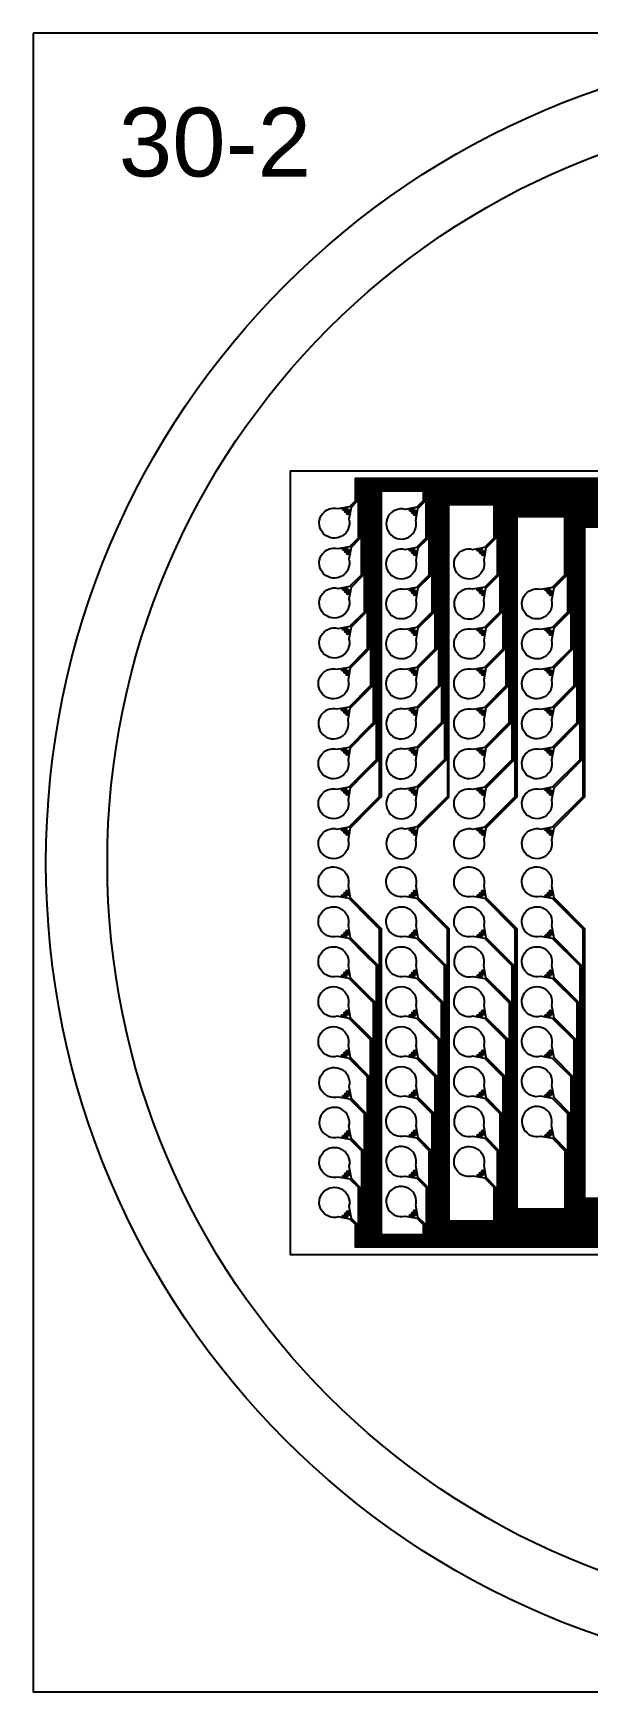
# Model space of a CAD drawing. Header units: millimetres. Extents: x 310868 to 545893, y -64136 to 166944.
# Drawn here: x 310868 to 347660, y -64136 to 45864 of the extents above; entities that cross this region are included whole.
import ezdxf

# ---------------------------------------------------------------- set-up
doc = ezdxf.new("R2010")
doc.units = ezdxf.units.MM
doc.styles.get("Standard").update_dxf_attribs({"font": 'arial.ttf'})

msp = doc.modelspace()

# ---------------------------------------------------------------- linework, layer by layer
msp.add_lwpolyline([(310868, 45864), (310868, -64136), (420868, -64136), (420868, 45864)], close=True)
at = {"color": 244, "true_color": 0x991b1e}
msp.add_lwpolyline([(403930, -35153), (327930, -35153), (327930, 16847), (403930, 16847)], close=True, dxfattribs=at)
for points in [[(367798, 15897), (334266, 15897), (333144, 15897), (333144, 14390), (333144, 12112), (333144, 5002), (332915, 4773), (331894, 3751), (331752, 2968, -3.6984833), (331039, 3680), (331823, 3822), (332900, 4899), (333044, 5043), (333044, 12112), (333044, 14343), (333044, 15947), (334266, 15947), (367828, 15947, -0.4142136)], [(367768, 15847), (334266, 15847), (333244, 15847), (333244, 14436), (333244, 12112), (333244, 2593), (333181, 2530), (331823, 1172), (331039, 1030, 3.6984833), (331752, 318), (331894, 1101), (332927, 2135), (333344, 2552), (333344, 12112), (333344, 14483), (333344, 15797), (334266, 15797), (367738, 15797, -0.4142136)], [(367678, 15697), (334266, 15697), (333544, 15697), (333544, 14576), (333544, 12112), (333544, 102), (333076, -366), (331894, -1549), (331752, -2332, -3.6984833), (331039, -1620), (331823, -1478), (333150, -150), (333444, 143), (333444, 12112), (333444, 14530), (333444, 15747), (334266, 15747), (367708, 15747, -0.4142136)], [(367618, 15597), (334266, 15597), (333744, 15597), (333744, 14670), (333744, 12112), (333744, -2348), (332826, -3266), (331894, -4199), (331752, -4982, -3.6984833), (331039, -4270), (331823, -4128), (332921, -3030), (333644, -2307), (333644, 12112), (333644, 14623), (333644, 15647), (334266, 15647), (367648, 15647, -0.4142136)], [(367558, 15497), (340114, 15497), (334266, 15497), (333944, 15497), (333944, 14747), (333944, 12112), (333944, -4798), (333915, -4828), (333273, -5470), (331894, -6849), (331752, -7632, -3.6984833), (331039, -6920), (331823, -6778), (333202, -5399), (333844, -4757), (333844, 12112), (333844, 14716), (333844, 15547), (334266, 15547), (367588, 15547, -0.4142136)], [(356698, 16297), (334266, 16297), (332718, 16297), (332344, 16297), (332344, 16247), (332344, 14802), (331953, 14411), (331811, 13627, -3.6984833), (331098, 14340), (331882, 14481), (332244, 14843), (332244, 16297), (332244, 16347), (332294, 16347), (356698, 16347)], [(367978, 16197), (334266, 16197), (332544, 16197), (332544, 14110), (332544, 12352), (331953, 11761), (331811, 10977, -3.6984833), (331098, 11690), (331882, 11831), (332444, 12393), (332444, 14063), (332444, 16247), (334266, 16247), (368008, 16247, -0.4142136)], [(367918, 16097), (334266, 16097), (332744, 16097), (332744, 14203), (332744, 12112), (332744, 9902), (331953, 9111), (331811, 8327, -3.6984833), (331098, 9040), (331882, 9181), (332644, 9943), (332644, 12112), (332644, 14157), (332644, 16147), (334266, 16147), (367948, 16147, -0.4142136)], [(367858, 15997), (334266, 15997), (332944, 15997), (332944, 14297), (332944, 12112), (332944, 7539), (332944, 7452), (331953, 6461), (331811, 5677, -3.6984833), (331098, 6390), (331882, 6531), (332844, 7493), (332844, 12112), (332844, 14250), (332844, 16047), (334266, 16047), (367888, 16047, -0.4142136)], [(367528, 15447), (340114, 15447), (336937, 15447), (336794, 15447), (336744, 15447), (336744, 15347), (336744, 14843), (336323, 14422), (335539, 14280, 3.6984833), (336252, 13568), (336394, 14351), (336844, 14802), (336844, 15347), (336844, 15397), (337037, 15397), (337217, 15397), (337800, 15397), (340114, 15397), (367498, 15397, -0.4142136)], [(367438, 15297), (340114, 15297), (338729, 15297), (337044, 15297), (337044, 13737), (337044, 12352), (336394, 11701), (336252, 10918, -3.6984833), (335539, 11630), (336323, 11772), (336944, 12393), (336944, 13737), (336944, 15347), (338729, 15347), (340114, 15347), (367468, 15347, -0.4142136)], [(367378, 15197), (340114, 15197), (338729, 15197), (337244, 15197), (337244, 13737), (337244, 12112), (337244, 9902), (336394, 9051), (336252, 8268, -3.6984833), (335539, 8980), (336323, 9122), (337144, 9943), (337144, 12112), (337144, 13737), (337144, 15247), (338729, 15247), (340114, 15247), (367408, 15247, -0.4142136)], [(367318, 15097), (340114, 15097), (338729, 15097), (337444, 15097), (337444, 13737), (337444, 12112), (337444, 7539), (337444, 7452), (336394, 6401), (336252, 5618, -3.6984833), (335539, 6330), (336323, 6472), (337344, 7493), (337344, 12112), (337344, 13737), (337344, 15147), (338729, 15147), (340114, 15147), (367348, 15147, -0.4142136)], [(367258, 14997), (340114, 14997), (338729, 14997), (337644, 14997), (337644, 13737), (337644, 12112), (337644, 5002), (336394, 3751), (336252, 2968, -3.6984833), (335539, 3680), (336323, 3822), (337544, 5043), (337544, 12112), (337544, 13737), (337544, 15047), (338729, 15047), (340114, 15047), (367288, 15047, -0.4142136)], [(367228, 14947), (340114, 14947), (338729, 14947), (337744, 14947), (337744, 13737), (337744, 12112), (337744, 2593), (336323, 1172), (335539, 1030, 3.6984833), (336252, 318), (336394, 1101), (337844, 2552), (337844, 12112), (337844, 13737), (337844, 14897), (338729, 14897), (340114, 14897), (367198, 14897, -0.4142136)], [(367168, 14847), (340114, 14847), (338729, 14847), (337944, 14847), (337944, 13737), (337944, 12112), (337944, 143), (336323, -1478), (335539, -1620, 3.6984833), (336252, -2332), (336394, -1549), (338044, 102), (338044, 12112), (338044, 13737), (338044, 14797), (338729, 14797), (340114, 14797), (367138, 14797, -0.4142136)], [(367108, 14747), (340114, 14747), (338729, 14747), (338144, 14747), (338144, 13737), (338144, 12112), (338144, -2307), (336323, -4128), (335539, -4270, 3.6984833), (336252, -4982), (336394, -4199), (338244, -2348), (338244, 12112), (338244, 13737), (338244, 14697), (338729, 14697), (340114, 14697), (367078, 14697, -0.4142136)], [(367048, 14647), (340114, 14647), (338344, 14647), (338344, 13737), (338344, 12112), (338344, -4757), (336323, -6778), (335539, -6920, 3.6984833), (336252, -7632), (336394, -6849), (338444, -4798), (338444, 12112), (338444, 13737), (338444, 14597), (340114, 14597), (367018, 14597, -0.4142136)], [(366958, 14497), (343992, 14497), (341544, 14497), (341544, 12352), (340894, 11701), (340752, 10918, -3.6984833), (340039, 11630), (340823, 11772), (341444, 12393), (341444, 14497), (341444, 14547), (341645, 14547), (343992, 14547), (366988, 14547, -0.4142136)], [(366928, 14447), (343992, 14447), (341644, 14447), (341644, 12112), (341644, 9943), (340823, 9122), (340039, 8980, 3.6984833), (340752, 8268), (340894, 9051), (341744, 9902), (341744, 12112), (341744, 14397), (343992, 14397), (366898, 14397, -0.4142136)], [(366838, 14297), (343992, 14297), (341944, 14297), (341944, 12112), (341944, 7539), (341944, 7452), (340894, 6401), (340752, 5618, -3.6984833), (340039, 6330), (340823, 6472), (341844, 7493), (341844, 12112), (341844, 14347), (343992, 14347), (366868, 14347, -0.4142136)], [(366778, 14197), (343992, 14197), (342144, 14197), (342144, 12112), (342144, 5002), (340894, 3751), (340752, 2968, -3.6984833), (340039, 3680), (340823, 3822), (342044, 5043), (342044, 12112), (342044, 14247), (343992, 14247), (366808, 14247, -0.4142136)], [(366718, 14097), (343992, 14097), (342344, 14097), (342344, 12112), (342344, 2552), (340894, 1101), (340752, 318, -3.6984833), (340039, 1030), (340823, 1172), (342244, 2593), (342244, 12112), (342244, 14147), (343992, 14147), (366748, 14147, -0.4142136)], [(366658, 13997), (343992, 13997), (342544, 13997), (342544, 12112), (342544, 102), (340894, -1549), (340752, -2332, -3.6984833), (340039, -1620), (340823, -1478), (342444, 143), (342444, 12112), (342444, 14047), (343992, 14047), (366688, 14047, -0.4142136)], [(366598, 13897), (343992, 13897), (342744, 13897), (342744, 12112), (342744, -2348), (340894, -4199), (340752, -4982, -3.6984833), (340039, -4270), (340823, -4128), (342644, -2307), (342644, 12112), (342644, 13947), (343992, 13947), (366628, 13947, -0.4142136)], [(366538, 13797), (343992, 13797), (342944, 13797), (342944, 12112), (342944, -4798), (340894, -6849), (340752, -7632, -3.6984833), (340039, -6920), (340823, -6778), (342844, -4757), (342844, 12112), (342844, 13847), (343992, 13847), (366568, 13847, -0.4142136)], [(348388, 13697), (346294, 13697), (346244, 13697), (346244, 13647), (346244, 12112), (346244, 9902), (345394, 9051), (345252, 8268, -3.6984833), (344539, 8980), (345323, 9122), (346144, 9943), (346144, 12112), (346144, 13697), (346144, 13747), (346194, 13747), (348388, 13747)], [(348388, 13597), (346444, 13597), (346444, 12112), (346444, 7539), (346444, 7452), (345394, 6401), (345252, 5618, -3.6984833), (344539, 6330), (345323, 6472), (346344, 7493), (346344, 12112), (346344, 13647), (348388, 13647)], [(348388, 13497), (346644, 13497), (346644, 12112), (346644, 5002), (345394, 3751), (345252, 2968, -3.6984833), (344539, 3680), (345323, 3822), (346544, 5043), (346544, 12112), (346544, 13547), (348388, 13547)], [(348388, 13397), (346844, 13397), (346844, 12112), (346844, 2552), (345394, 1101), (345252, 318, -3.6984833), (344539, 1030), (345323, 1172), (346744, 2593), (346744, 12112), (346744, 13447), (348388, 13447)], [(348388, 13297), (347044, 13297), (347044, 12112), (347044, 102), (345394, -1549), (345252, -2332, -3.6984833), (344539, -1620), (345323, -1478), (346944, 143), (346944, 12112), (346944, 13347), (348388, 13347)], [(348388, 13197), (347244, 13197), (347244, 12112), (347244, -2348), (345394, -4199), (345252, -4982, -3.6984833), (344539, -4270), (345323, -4128), (347144, -2307), (347144, 12112), (347144, 13247), (348388, 13247)], [(348388, 13097), (347444, 13097), (347444, 12112), (347444, -4798), (345394, -6849), (345252, -7632, -3.6984833), (344539, -6920), (345323, -6778), (347344, -4757), (347344, 12112), (347344, 13147), (348388, 13147)], [(355848, -33853), (333844, -33853), (333844, -33021), (333844, -30417), (333844, -13548), (333202, -12906), (331823, -11527), (331039, -11386, -3.6984833), (331752, -10673), (331894, -11457), (333273, -12836), (333915, -13478), (333944, -13507), (333944, -30417), (333944, -33053), (333944, -33803), (355798, -33803, 0.4142136)], [(354948, -32953), (338729, -32953), (338344, -32953), (338344, -32042), (338344, -30417), (338344, -13548), (336323, -11527), (335539, -11386, -3.6984833), (336252, -10673), (336394, -11457), (338444, -13507), (338444, -30417), (338444, -32042), (338444, -32903), (338729, -32903), (354898, -32903, 0.4142136)], [(354148, -32153), (342844, -32153), (342844, -30417), (342844, -13548), (340823, -11527), (340039, -11386, -3.6984833), (340752, -10673), (340894, -11457), (342944, -13507), (342944, -30417), (342944, -32103), (354098, -32103, 0.4142136)], [(353448, -31453), (347344, -31453), (347344, -30417), (347344, -13548), (345323, -11527), (344539, -11386, -3.6984833), (345252, -10673), (345394, -11457), (347444, -13507), (347444, -30417), (347444, -31403), (353398, -31403, 0.4142136)], [(355948, -33953), (333644, -33953), (333644, -32928), (333644, -30417), (333644, -15998), (332921, -15275), (331823, -14177), (331039, -14036, -3.6984833), (331752, -13323), (331894, -14107), (332826, -15039), (333744, -15957), (333744, -30417), (333744, -32975), (333744, -33903), (355898, -33903, 0.4142136)], [(355048, -33053), (338729, -33053), (338144, -33053), (338144, -32042), (338144, -30417), (338144, -15998), (336323, -14177), (335539, -14036, -3.6984833), (336252, -13323), (336394, -14107), (338244, -15957), (338244, -30417), (338244, -32042), (338244, -33003), (338729, -33003), (354998, -33003, 0.4142136)], [(354248, -32253), (342644, -32253), (342644, -30417), (342644, -15998), (340823, -14177), (340039, -14036, -3.6984833), (340752, -13323), (340894, -14107), (342744, -15957), (342744, -30417), (342744, -32203), (354198, -32203, 0.4142136)], [(353548, -31553), (347144, -31553), (347144, -30417), (347144, -15998), (345323, -14177), (344539, -14036, -3.6984833), (345252, -13323), (345394, -14107), (347244, -15957), (347244, -30417), (347244, -31503), (353498, -31503, 0.4142136)], [(356048, -34053), (333444, -34053), (333444, -32835), (333444, -30417), (333444, -18448), (333150, -18155), (331823, -16827), (331039, -16686, -3.6984833), (331752, -15973), (331894, -16757), (333076, -17939), (333544, -18407), (333544, -30417), (333544, -32881), (333544, -34003), (355998, -34003, 0.4142136)], [(355148, -33153), (338729, -33153), (337944, -33153), (337944, -32042), (337944, -30417), (337944, -18448), (336323, -16827), (335539, -16686, -3.6984833), (336252, -15973), (336394, -16757), (338044, -18407), (338044, -30417), (338044, -32042), (338044, -33103), (338729, -33103), (355098, -33103, 0.4142136)], [(354298, -32303), (342544, -32303), (342544, -30417), (342544, -18407), (340894, -16757), (340752, -15973, 3.6984833), (340039, -16686), (340823, -16827), (342444, -18448), (342444, -30417), (342444, -32353), (354348, -32353, 0.4142136)], [(353648, -31653), (346944, -31653), (346944, -30417), (346944, -18448), (345323, -16827), (344539, -16686, -3.6984833), (345252, -15973), (345394, -16757), (347044, -18407), (347044, -30417), (347044, -31603), (353598, -31603, 0.4142136)], [(356148, -34153), (333244, -34153), (333244, -32742), (333244, -30417), (333244, -20898), (333181, -20835), (331823, -19477), (331039, -19336, -3.6984833), (331752, -18623), (331894, -19407), (332927, -20440), (333344, -20857), (333344, -30417), (333344, -32788), (333344, -34103), (356098, -34103, 0.4142136)], [(355248, -33253), (338729, -33253), (337744, -33253), (337744, -32042), (337744, -30417), (337744, -20898), (336323, -19477), (335539, -19336, -3.6984833), (336252, -18623), (336394, -19407), (337844, -20857), (337844, -30417), (337844, -32042), (337844, -33203), (338729, -33203), (355198, -33203, 0.4142136)], [(354448, -32453), (342244, -32453), (342244, -30417), (342244, -20898), (340823, -19477), (340039, -19336, -3.6984833), (340752, -18623), (340894, -19407), (342344, -20857), (342344, -30417), (342344, -32403), (354398, -32403, 0.4142136)], [(353748, -31753), (346744, -31753), (346744, -30417), (346744, -20898), (345323, -19477), (344539, -19336, -3.6984833), (345252, -18623), (345394, -19407), (346844, -20857), (346844, -30417), (346844, -31703), (353698, -31703, 0.4142136)], [(356248, -34253), (333044, -34253), (333044, -32648), (333044, -30417), (333044, -23348), (332900, -23204), (331823, -22127), (331039, -21986, -3.6984833), (331752, -21273), (331894, -22057), (332915, -23078), (333144, -23307), (333144, -30417), (333144, -32695), (333144, -34203), (356198, -34203, 0.4142136)], [(355348, -33353), (338729, -33353), (337544, -33353), (337544, -32042), (337544, -30417), (337544, -23348), (336323, -22127), (335539, -21986, -3.6984833), (336252, -21273), (336394, -22057), (337644, -23307), (337644, -30417), (337644, -32042), (337644, -33303), (338729, -33303), (355298, -33303, 0.4142136)], [(354548, -32553), (342044, -32553), (342044, -30417), (342044, -23348), (340823, -22127), (340039, -21986, -3.6984833), (340752, -21273), (340894, -22057), (342144, -23307), (342144, -30417), (342144, -32503), (354498, -32503, 0.4142136)], [(353848, -31853), (346544, -31853), (346544, -30417), (346544, -23348), (345323, -22127), (344539, -21986, -3.6984833), (345252, -21273), (345394, -22057), (346644, -23307), (346644, -30417), (346644, -31803), (353798, -31803, 0.4142136)], [(356348, -34353), (332844, -34353), (332844, -32555), (332844, -30417), (332844, -25798), (331882, -24836), (331098, -24695, -3.6984833), (331811, -23982), (331953, -24766), (332944, -25757), (332944, -25844), (332944, -30417), (332944, -32602), (332944, -34303), (356298, -34303, 0.4142136)], [(355448, -33453), (338729, -33453), (337344, -33453), (337344, -32042), (337344, -30417), (337344, -25798), (336323, -24777), (335539, -24636, -3.6984833), (336252, -23923), (336394, -24707), (337444, -25757), (337444, -25844), (337444, -30417), (337444, -32042), (337444, -33403), (338729, -33403), (355398, -33403, 0.4142136)], [(354648, -32653), (341844, -32653), (341844, -30417), (341844, -25798), (340823, -24777), (340039, -24636, -3.6984833), (340752, -23923), (340894, -24707), (341944, -25757), (341944, -25844), (341944, -30417), (341944, -32603), (354598, -32603, 0.4142136)], [(353948, -31953), (346344, -31953), (346344, -30417), (346344, -25798), (345323, -24777), (344539, -24636, -3.6984833), (345252, -23923), (345394, -24707), (346444, -25757), (346444, -25844), (346444, -30417), (346444, -31903), (353898, -31903, 0.4142136)], [(356398, -34403), (332744, -34403), (332744, -32508), (332744, -30417), (332744, -28207), (331953, -27416), (331811, -26632, 3.6984833), (331098, -27345), (331882, -27486), (332644, -28248), (332644, -30417), (332644, -32462), (332644, -34453), (356448, -34453, 0.4142136)], [(355548, -33553), (338729, -33553), (337144, -33553), (337144, -32042), (337144, -30417), (337144, -28248), (336323, -27427), (335539, -27286, -3.6984833), (336252, -26573), (336394, -27357), (337244, -28207), (337244, -30417), (337244, -32042), (337244, -33503), (338729, -33503), (355498, -33503, 0.4142136)], [(354698, -32703), (341744, -32703), (341744, -30417), (341744, -28207), (340894, -27357), (340752, -26573, 3.6984833), (340039, -27286), (340823, -27427), (341644, -28248), (341644, -30417), (341644, -32753), (354748, -32753, 0.4142136)], [(353998, -32003), (346294, -32003), (346244, -32003), (346244, -30417), (346244, -28207), (345394, -27357), (345252, -26573, 3.6984833), (344539, -27286), (345323, -27427), (346144, -28248), (346144, -30417), (346144, -32003), (346144, -32053), (346194, -32053), (354048, -32053, 0.4142136)], [(356548, -34553), (332444, -34553), (332444, -32368), (332444, -30698), (331882, -30136), (331098, -29995, -3.6984833), (331811, -29282), (331953, -30066), (332544, -30657), (332544, -32415), (332544, -34503), (356498, -34503, 0.4142136)], [(355598, -33603), (338729, -33603), (337044, -33603), (337044, -32042), (337044, -30657), (336394, -30007), (336252, -29223, 3.6984833), (335539, -29936), (336323, -30077), (336944, -30698), (336944, -32042), (336944, -33653), (338729, -33653), (355648, -33653, 0.4142136)], [(354848, -32853), (341645, -32853), (341444, -32853), (341444, -32803), (341444, -30698), (340823, -30077), (340039, -29936, -3.6984833), (340752, -29223), (340894, -30007), (341544, -30657), (341544, -32753), (341544, -32803), (354798, -32803, 0.4142136)], [(356648, -34653), (332294, -34653), (332244, -34653), (332244, -34603), (332244, -33148), (331882, -32786), (331098, -32645, -3.6984833), (331811, -31932), (331953, -32716), (332344, -33107), (332344, -34553), (332344, -34603), (332718, -34603), (356598, -34603, 0.4142136)], [(355698, -33703), (337800, -33703), (337217, -33703), (337037, -33703), (336844, -33703), (336844, -33653), (336844, -33107), (336394, -32657), (336252, -31873, 3.6984833), (335539, -32586), (336323, -32727), (336744, -33148), (336744, -33653), (336744, -33753), (336937, -33753), (355748, -33753, 0.4142136)]]:
    msp.add_lwpolyline(points, format="xyb", dxfattribs=at)
at = {"color": 32, "true_color": 0xcd6928}
for radius in [54152, 50080, 50080, 50080]:
    msp.add_circle((365868, -9136), radius, dxfattribs=at)
at = {"color": 244, "true_color": 0x991b1e}
for centre in [(331453, 14298), (331653, 14344), (335894, 14239), (336093, 14285), (331611, 14140), (331748, 14003), (331815, 14181), (336052, 14081), (336189, 13944), (336256, 14122), (331453, 11648), (331611, 11490), (331653, 11694), (331748, 11353), (331815, 11531), (335894, 11589), (336052, 11431), (336093, 11635), (336189, 11294), (336256, 11472), (340394, 11589), (340552, 11431), (340593, 11635), (340689, 11294), (340756, 11472), (331453, 8998), (331611, 8840), (331653, 9044), (331815, 8881), (335894, 8939), (336052, 8781), (336093, 8985), (336256, 8822), (340394, 8939), (340552, 8781), (340593, 8985), (340756, 8822), (344894, 8939), (345052, 8781), (345093, 8985), (345256, 8822), (331748, 8703), (336189, 8644), (340689, 8644), (345189, 8644), (331453, 6348), (331611, 6190), (331653, 6394), (331748, 6053), (331815, 6231), (335894, 6289), (336052, 6131), (336093, 6335), (336189, 5994), (336256, 6172), (340394, 6289), (340552, 6131), (340593, 6335), (340689, 5994), (340756, 6172), (344894, 6289), (345052, 6131), (345093, 6335), (345189, 5994), (345256, 6172), (331394, 3639), (331552, 3481), (331593, 3685), (331689, 3344), (331756, 3522), (335894, 3639), (336052, 3481), (336093, 3685), (336189, 3344), (336256, 3522), (340394, 3639), (340552, 3481), (340593, 3685), (340689, 3344), (340756, 3522), (344894, 3639), (345052, 3481), (345093, 3685), (345189, 3344), (345256, 3522), (331394, 989), (331552, 831), (331593, 1035), (331689, 694), (331756, 872), (335894, 989), (336052, 831), (336093, 1035), (336189, 694), (336256, 872), (340394, 989), (340552, 831), (340593, 1035), (340689, 694), (340756, 872), (344894, 989), (345052, 831), (345093, 1035), (345189, 694), (345256, 872), (331394, -1661), (331552, -1819), (331593, -1615), (331689, -1956), (331756, -1778), (335894, -1661), (336052, -1819), (336093, -1615), (336189, -1956), (336256, -1778), (340394, -1661), (340552, -1819), (340593, -1615), (340689, -1956), (340756, -1778), (344894, -1661), (345052, -1819), (345093, -1615), (345189, -1956), (345256, -1778), (331394, -4311), (331593, -4265), (331756, -4428), (335894, -4311), (336093, -4265), (336256, -4428), (340394, -4311), (340593, -4265), (340756, -4428), (344894, -4311), (345093, -4265), (345256, -4428), (331552, -4469), (331689, -4606), (336052, -4469), (336189, -4606), (340552, -4469), (340689, -4606), (345052, -4469), (345189, -4606), (331394, -6961), (331552, -7119), (331593, -6915), (331689, -7256), (331756, -7078), (335894, -6961), (336052, -7119), (336093, -6915), (336189, -7256), (336256, -7078), (340394, -6961), (340552, -7119), (340593, -6915), (340689, -7256), (340756, -7078), (344894, -6961), (345052, -7119), (345093, -6915), (345189, -7256), (345256, -7078), (331689, -11049), (336189, -11049), (340689, -11049), (345189, -11049), (331394, -11345), (331552, -11186), (331593, -11390), (331756, -11227), (335894, -11345), (336052, -11186), (336093, -11390), (336256, -11227), (340394, -11345), (340552, -11186), (340593, -11390), (340756, -11227), (344894, -11345), (345052, -11186), (345093, -11390), (345256, -11227), (331394, -13995), (331552, -13836), (331593, -14040), (331689, -13699), (331756, -13877), (335894, -13995), (336052, -13836), (336093, -14040), (336189, -13699), (336256, -13877), (340394, -13995), (340552, -13836), (340593, -14040), (340689, -13699), (340756, -13877), (344894, -13995), (345052, -13836), (345093, -14040), (345189, -13699), (345256, -13877), (331552, -16486), (331689, -16349), (331756, -16527), (336052, -16486), (336189, -16349), (336256, -16527), (340552, -16486), (340689, -16349), (340756, -16527), (345052, -16486), (345189, -16349), (345256, -16527), (331394, -16645), (331593, -16690), (335894, -16645), (336093, -16690), (340394, -16645), (340593, -16690), (344894, -16645), (345093, -16690), (331394, -19295), (331552, -19136), (331593, -19340), (331689, -18999), (331756, -19177), (335894, -19295), (336052, -19136), (336093, -19340), (336189, -18999), (336256, -19177), (340394, -19295), (340552, -19136), (340593, -19340), (340689, -18999), (340756, -19177), (344894, -19295), (345052, -19136), (345093, -19340), (345189, -18999), (345256, -19177), (331394, -21945), (331552, -21786), (331593, -21990), (331689, -21649), (331756, -21827), (335894, -21945), (336052, -21786), (336093, -21990), (336189, -21649), (336256, -21827), (340394, -21945), (340552, -21786), (340593, -21990), (340689, -21649), (340756, -21827), (344894, -21945), (345052, -21786), (345093, -21990), (345189, -21649), (345256, -21827), (331453, -24654), (331611, -24495), (331653, -24699), (331748, -24358), (331815, -24536), (335894, -24595), (336052, -24436), (336093, -24640), (336189, -24299), (336256, -24477), (340394, -24595), (340552, -24436), (340593, -24640), (340689, -24299), (340756, -24477), (344894, -24595), (345052, -24436), (345093, -24640), (345189, -24299), (345256, -24477), (331453, -27304), (331611, -27145), (331653, -27349), (331748, -27008), (331815, -27186), (335894, -27245), (336052, -27086), (336093, -27290), (336189, -26949), (336256, -27127), (340394, -27245), (340552, -27086), (340593, -27290), (340689, -26949), (340756, -27127), (344894, -27245), (345052, -27086), (345093, -27290), (345189, -26949), (345256, -27127), (331748, -29658), (336052, -29736), (336189, -29599), (340552, -29736), (340689, -29599), (331453, -29954), (331611, -29795), (331653, -29999), (331815, -29836), (335894, -29895), (336093, -29940), (336256, -29777), (340394, -29895), (340593, -29940), (340756, -29777), (331453, -32604), (331611, -32445), (331653, -32649), (331748, -32308), (331815, -32486), (335894, -32545), (336052, -32386), (336093, -32590), (336189, -32249), (336256, -32427)]:
    msp.add_circle(centre, 65, dxfattribs=at)

# ---------------------------------------------------------------- texts
msp.add_text('30-2', height=4564.2).set_placement((316544, 36357))

doc.saveas('drawing.dxf')
